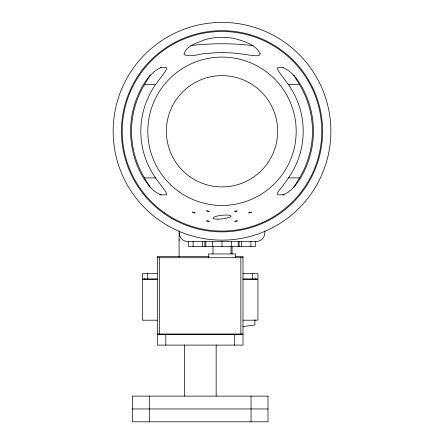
<?xml version="1.0" encoding="UTF-8"?>
<svg xmlns="http://www.w3.org/2000/svg" width="444" height="444" viewBox="0 0 444 444"><rect width="100%" height="100%" fill="white"/><g stroke="black" fill="none" stroke-linecap="round" stroke-linejoin="round"><path stroke-width="0.67" d="M150.172 75.236L144.478 84.638A90.465 90.465 0 0 0 144.478 177.905L150.172 187.307M293.828 187.307L299.522 177.905A90.465 90.465 0 0 0 299.522 84.638L293.828 75.236M159.768 194.861L166.328 194.855L166.877 194.189L165.19 191.003L155.539 177.905A81.185 81.185 0 0 1 155.539 84.638L165.19 71.54L166.877 68.354L166.389 67.699L160.684 67.682C153.152 70.962 147.658 77.822 143.362 84.638A91.425 91.425 0 0 0 143.362 177.905C147.791 184.676 153.236 192.141 161.15 194.861M282.85 194.861C290.764 192.141 296.209 184.676 300.638 177.905A91.425 91.425 0 0 0 300.638 84.638C296.32 77.872 290.914 70.901 283.316 67.743L277.672 67.688L277.123 68.354L278.81 71.54L288.461 84.638A81.185 81.185 0 0 1 288.461 177.905L286.141 181.146M285.864 181.524L285.32 182.268M285.048 182.639L284.232 183.738M283.96 184.099C283.272 186.763 275.668 192.185 277.8 194.861L284.232 194.861M237.329 220.962L234.759 221.328L237.312 220.812M206.693 220.812L209.252 221.301L206.688 220.979M160.684 67.743L161.15 67.682M242.985 326.595L254.917 325.008L254.917 319.708M190.776 45.527C211.266 43.223 231.907 43.168 252.392 45.499M144.478 84.638L155.539 84.638M288.461 84.638L299.522 84.638M144.478 177.905L155.539 177.905M288.461 177.905L299.522 177.905M209.146 256.416L157.354 256.416L157.354 345.099L242.985 345.099L242.985 256.416L235.27 256.416M157.359 257.709L242.973 257.709M157.354 273.687L142.385 273.687L142.385 278.904L157.354 278.904M242.985 273.687L257.947 273.687L257.947 278.904L242.985 278.904M157.354 279.393L142.385 279.393L142.385 320.196L157.354 320.196M242.985 279.393L257.947 279.393L257.947 320.196L242.985 320.196M157.359 334.016L242.973 334.016M157.354 334.504L242.985 334.504M132.34 408.957L267.998 408.957M282.85 67.682L283.316 67.743M253.224 45.527L252.675 45.51M264.818 230.941L264.818 233.011A8.48 8.48 0 0 1 256.338 241.492L187.662 241.492A8.48 8.48 0 0 1 179.182 233.011L179.182 230.941M255.733 278.577L255.733 278.904M255.294 241.492L255.294 246.603L188.706 246.603L188.706 241.492M252.653 273.687L252.653 278.904M251.038 396.109L251.038 421.8M250.916 241.492L250.916 246.603M241.458 241.492L241.458 246.603M240.864 257.709L240.864 334.016M239.127 241.492L239.127 246.603M238.167 241.492L238.167 246.603M235.475 257.709L235.475 253.935L208.525 253.935L208.525 257.709M234.504 334.504L234.504 345.099M232.062 246.426L232.062 254.024M231.463 241.492L231.463 246.603M231.008 246.603L231.008 253.935M222 241.492L222 246.603M216.161 344.96L216.161 396.109M212.992 246.603L212.992 253.935M212.543 241.492L212.543 246.603M205.833 241.492L205.833 246.603M204.873 241.492L204.873 246.603M202.547 241.492L202.547 246.603M193.084 241.492L193.084 246.603M184.371 344.96L184.371 396.109M179.087 257.054L179.087 234.044A2.142 2.142 0 0 1 179.57 232.706M165.828 334.504L165.828 345.099M159.474 257.709L159.474 334.016M149.295 396.109L149.295 421.8M147.686 273.687L147.686 278.904M144.6 278.577L144.6 278.904M179.087 240.404A8.48 8.48 0 0 1 179.121 239.643M260.156 53.857C259.784 56.26 256.471 55.689 254.723 55.694C248.224 55.123 241.814 53.835 235.309 53.291C226.612 52.448 217.832 52.431 209.13 53.252C200.921 52.964 191.703 57.837 184.027 54.601C185.431 45.815 198.218 42.502 205.139 39.616C214.635 36.924 224.781 36.569 234.449 38.539C243.645 41.087 255.894 44.333 260.156 53.857M234.748 211.372C237.679 211.954 238.084 209.895 234.754 211.355M251.443 212.099L248.812 213.003L251.443 212.099M192.563 212.082L195.182 213.031L192.563 212.071M206.627 210.906L209.246 211.394L206.632 210.894M267.998 396.109L132.34 396.109L132.34 421.8L267.998 421.8L267.998 396.109M179.282 191.925A74.187 74.187 0 0 0 295.887 137.94A74.187 74.187 0 0 0 190.831 63.953A74.187 74.187 0 0 0 179.282 191.925M164.546 212.854A99.783 99.783 0 0 0 321.378 140.237A99.783 99.783 0 0 0 180.075 40.726A99.783 99.783 0 0 0 164.546 212.854M167.571 225.552A108.869 108.869 0 0 0 330.869 131.274A108.869 108.869 0 0 0 167.571 36.991A108.869 108.869 0 0 0 167.571 225.552M171.706 218.387A100.594 100.594 0 0 0 322.599 131.274A100.594 100.594 0 0 0 171.711 44.156A100.594 100.594 0 0 0 171.706 218.387M189.965 176.762A55.639 55.639 0 0 0 277.417 136.269A55.639 55.639 0 0 0 198.623 80.78A55.639 55.639 0 0 0 189.965 176.762M217.588 219.114A9.091 1.793 -6.2 0 0 231.041 216.123A9.091 1.793 -6.2 0 0 217.371 216.017A9.091 1.793 -6.2 0 0 217.588 219.114"/></g></svg>
